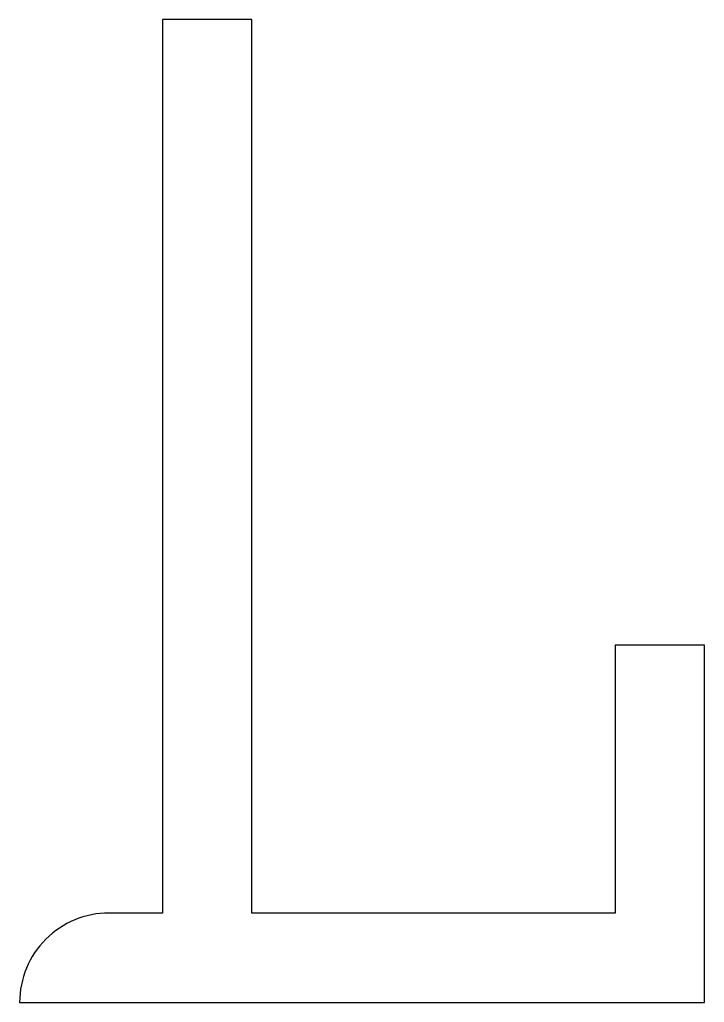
# Model space of a CAD drawing. Extents: x 1108.1 to 1131.1, y 984.9 to 1017.9.
import ezdxf

# ---------------------------------------------------------------- set-up
doc = ezdxf.new("R2010")
doc.units = 0
doc.layers.add('ANA', color=220, linetype='CONTINUOUS')

msp = doc.modelspace()

# ---------------------------------------------------------------- linework, layer by layer
at = {"layer": 'ANA'}
msp.add_lwpolyline([(1115.944, 987.919), (1115.944, 1017.919), (1112.944, 1017.919), (1112.944, 987.919), (1111.144, 987.919, 0.414214), (1108.144, 984.919), (1131.144, 984.919), (1131.144, 996.919), (1128.144, 996.919), (1128.144, 987.919)], format="xyb", close=True, dxfattribs=at)

doc.saveas('drawing.dxf')
